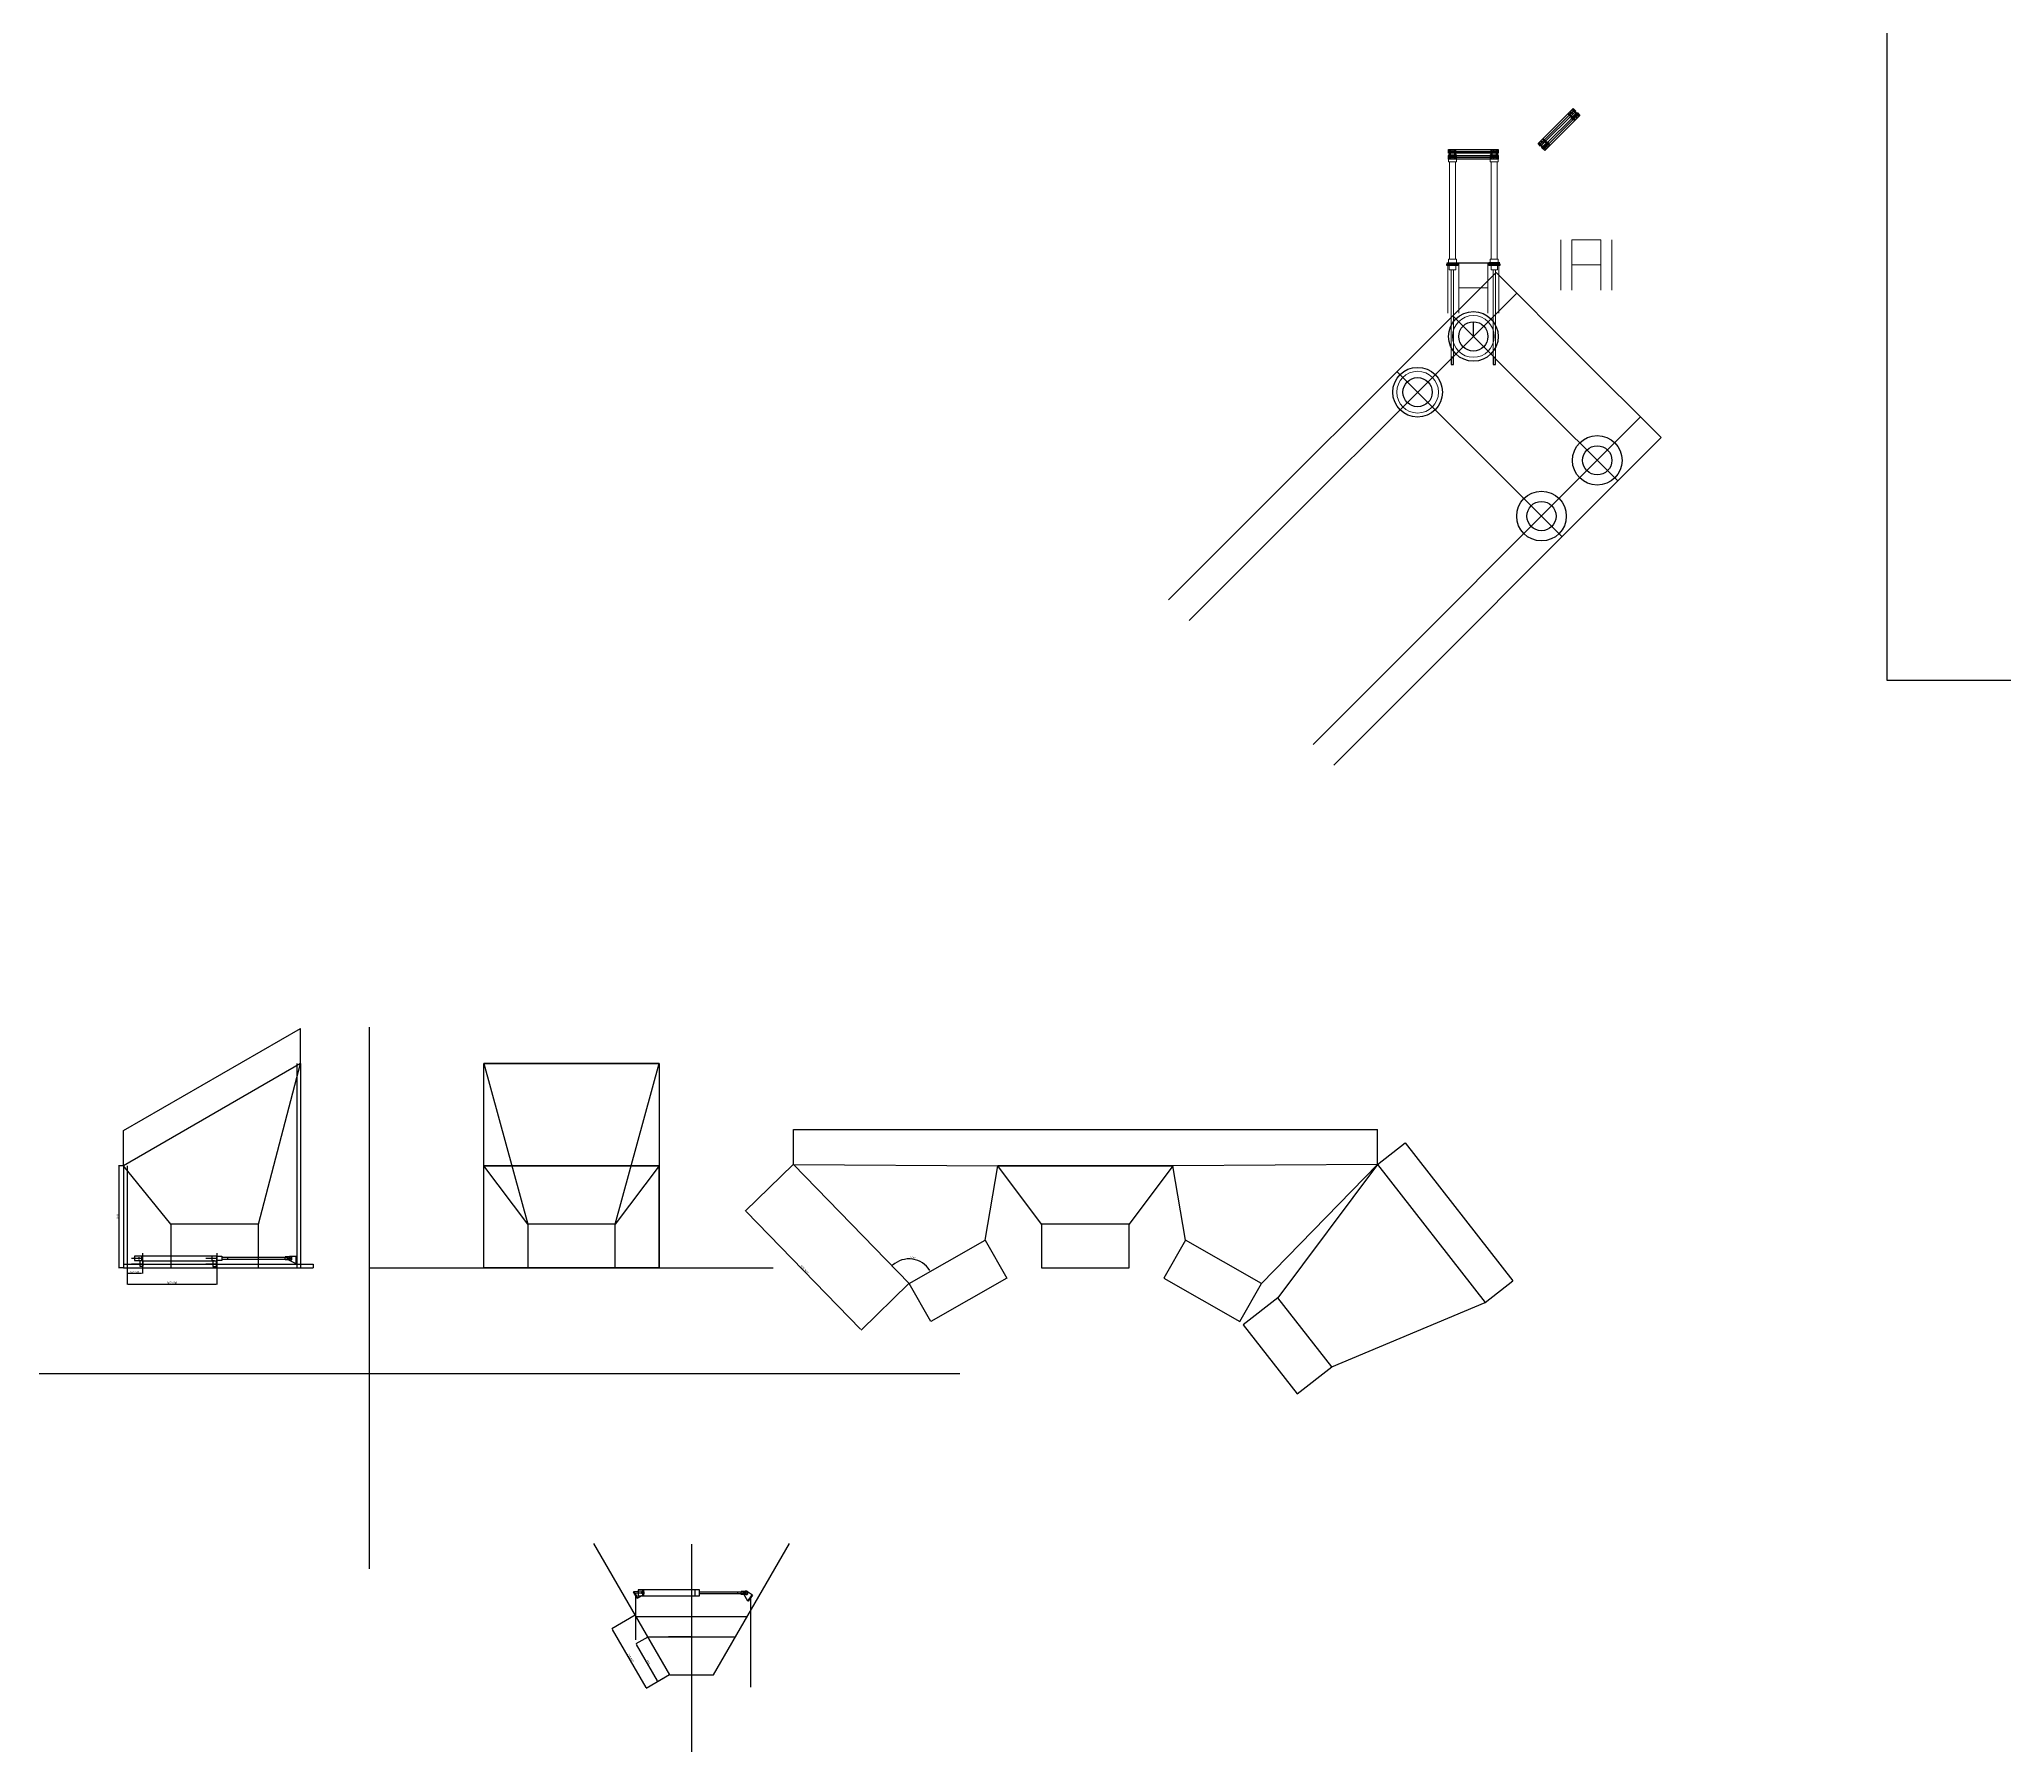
# Model space of a CAD drawing. Header units: millimetres. Extents: x -15418 to 43885, y -27590 to 23052.
# Drawn here: x 26148 to 32879, y -13684 to -7821 of the extents above; entities that cross this region are included whole.
import ezdxf

# ---------------------------------------------------------------- set-up
doc = ezdxf.new("R2010")
doc.units = ezdxf.units.MM
doc.header["$LTSCALE"] = 0.5
doc.layers.get('0').update_dxf_attribs({"lineweight": 5})
doc.layers.get('Defpoints').update_dxf_attribs({"color": 4})
for name, color, linetype in [('Layer1', 1, 'Continuous'), ('Layer2', 2, 'Continuous'), ('Layer3', 9, 'Continuous'), ('Layer4', 6, 'Continuous')]:
    doc.layers.add(name, color=color, linetype=linetype)
doc.layers.add('Layer9', color=3, linetype='Continuous', lineweight=5)
doc.dimstyles.new('ISO-25', dxfattribs={"dimtxt": 7, "dimasz": 3, "dimexe": 1, "dimexo": 1, "dimgap": 1, "dimtad": 1, "dimtoh": 1, "dimdec": 3, "dimdsep": 46, "dimtxsty": 'Standard', "dimcen": 2.5, "dimadec": 0, "dimazin": 0, "dimtfac": 1, "dimtdec": 3, "dimtmove": 0, "dimatfit": 3, "dimfxl": 1, "dimarcsym": 1})
pattern_1 = [(45, (6581.5736, -22894.24844), (-0.426562166, 0.426562166), [])]
pattern_2 = [(45, (6724.5736, -22894.24844), (-0.426562166, 0.426562166), [])]
pattern_3 = [(90, (24424.0869, -35818.13674), (-0.60325, 6e-17), [])]
pattern_4 = [(90, (24525.20316, -35717.0205), (-0.60325, 6e-17), [])]

# ---------------------------------------------------------------- blocks, each defined once
blk = doc.blocks.new('*D237')
at = {"layer": 'Defpoints', "color": 0, "transparency": 16777216}
for p in [(26449, -12015), (26501.9, -12015), (26501.9, -12045.8)]:
    blk.add_point(p, dxfattribs=at)
at = {"layer": 'Layer4', "color": 0, "lineweight": -2, "transparency": 16777216}
for p, q in [((26449, -12016), (26449, -12046.8)), ((26452, -12045.8), (26498.9, -12045.8)), ((26501.9, -12016), (26501.9, -12046.8))]:
    blk.add_line(p, q, dxfattribs=at)
at = {"layer": 'Layer4', "color": 0, "transparency": 16777216}
for points in [[(26452, -12045.3), (26452, -12046.3), (26449, -12045.8)], [(26498.9, -12045.3), (26498.9, -12046.3), (26501.9, -12045.8)]]:
    blk.add_solid(points, dxfattribs=at)
at = {"layer": 'Layer4', "color": 0, "transparency": 16777216, "insert": (26475.4, -12041.3), "char_height": 7, "attachment_point": 5}
blk.add_mtext('52.878', dxfattribs=at)
blk = doc.blocks.new('*D238')
at = {"layer": 'Defpoints', "color": 0, "transparency": 16777216}
for p in [(26449, -12015), (26756.7, -12015), (26756.7, -12083.3)]:
    blk.add_point(p, dxfattribs=at)
at = {"layer": 'Layer4', "color": 0, "lineweight": -2, "transparency": 16777216}
for p, q in [((26449, -12016), (26449, -12084.3)), ((26756.7, -12016), (26756.7, -12084.3)), ((26452, -12083.3), (26753.7, -12083.3))]:
    blk.add_line(p, q, dxfattribs=at)
at = {"layer": 'Layer4', "color": 0, "transparency": 16777216}
for points in [[(26452, -12082.8), (26452, -12083.8), (26449, -12083.3)], [(26753.7, -12082.8), (26753.7, -12083.8), (26756.7, -12083.3)]]:
    blk.add_solid(points, dxfattribs=at)
at = {"layer": 'Layer4', "color": 0, "transparency": 16777216, "insert": (26602.8, -12078.8), "char_height": 7, "attachment_point": 5}
blk.add_mtext('307.698', dxfattribs=at)
blk = doc.blocks.new('*D239')
at = {"layer": 'Defpoints', "color": 0, "transparency": 16777216}
for p in [(28189.8, -13216.8), (28109.9, -13263), (28307.6, -13420.9)]:
    blk.add_point(p, dxfattribs=at)
at = {"layer": 'Layer1', "color": 0, "lineweight": -2, "transparency": 16777216}
for p, q in [((28188.9, -13217.3), (28109, -13263.5)), ((28226.2, -13464.5), (28111.4, -13265.6)), ((28306.7, -13421.4), (28226.8, -13467.6))]:
    blk.add_line(p, q, dxfattribs=at)
at = {"layer": 'Layer1', "color": 0, "transparency": 16777216}
for points in [[(28111.8, -13265.3), (28110.9, -13265.8), (28109.9, -13263)], [(28226.6, -13464.2), (28225.8, -13464.7), (28227.7, -13467.1)]]:
    blk.add_solid(points, dxfattribs=at)
at = {"layer": 'Layer1', "color": 0, "transparency": 16777216, "insert": (28172.7, -13362.8), "char_height": 7, "attachment_point": 5, "rotation": 300}
blk.add_mtext('235.657', dxfattribs=at)
blk = doc.blocks.new('*D240')
at = {"layer": 'Defpoints', "color": 0, "transparency": 16777216}
for p in [(28191.7, -13314.6), (28232.6, -13291), (28307.6, -13420.9)]:
    blk.add_point(p, dxfattribs=at)
at = {"layer": 'Layer1', "color": 0, "lineweight": -2, "transparency": 16777216}
for p, q in [((28231.7, -13291.5), (28190.9, -13315.1)), ((28265.2, -13441.9), (28193.2, -13317.2)), ((28306.7, -13421.4), (28265.9, -13445))]:
    blk.add_line(p, q, dxfattribs=at)
at = {"layer": 'Layer1', "color": 0, "transparency": 16777216}
for points in [[(28193.7, -13317), (28192.8, -13317.5), (28191.7, -13314.6)], [(28265.7, -13441.7), (28264.8, -13442.2), (28266.7, -13444.5)]]:
    blk.add_solid(points, dxfattribs=at)
at = {"layer": 'Layer1', "color": 0, "transparency": 16777216, "insert": (28233.1, -13377.3), "char_height": 7, "attachment_point": 5, "rotation": 300}
blk.add_mtext('150', dxfattribs=at)
blk = doc.blocks.new('*D247')
at = {"layer": 'Defpoints', "color": 0, "transparency": 16777216}
for p in [(28730.5, -11673.2), (29126.8, -12080.5), (28963.1, -12239.8)]:
    blk.add_point(p, dxfattribs=at)
at = {"layer": 'Layer1', "color": 0, "lineweight": -2, "transparency": 16777216}
for p, q in [((28729.8, -11673.9), (28566, -11833.2)), ((28568.8, -11834.7), (28961, -12237.7)), ((29126.1, -12081.2), (28962.4, -12240.5))]:
    blk.add_line(p, q, dxfattribs=at)
at = {"layer": 'Layer1', "color": 0, "transparency": 16777216}
for points in [[(28569.2, -11834.3), (28568.5, -11835), (28566.8, -11832.5)], [(28961.4, -12237.3), (28960.6, -12238), (28963.1, -12239.8)]]:
    blk.add_solid(points, dxfattribs=at)
at = {"layer": 'Layer1', "color": 0, "transparency": 16777216, "insert": (28768.1, -12033), "char_height": 7, "attachment_point": 5, "rotation": 314.21902}
blk.add_mtext('568.313', dxfattribs=at)
blk = doc.blocks.new('*D248')
at = {"layer": 'Defpoints', "color": 0, "transparency": 16777216}
for p in [(28730.5, -11673.2), (29387.6, -11932.1), (29162.9, -12005), (29126.8, -12080.5), (29126.8, -12080.5)]:
    blk.add_point(p, dxfattribs=at)
at = {"layer": 'Layer1', "color": 0, "lineweight": -2, "transparency": 16777216}
blk.add_arc((29126.8, -12080.5), 83.7, 31.68897, 132.16423, dxfattribs=at)
at = {"layer": 'Layer1', "color": 0, "transparency": 16777216}
for points in [[(29071, -12018.8), (29070.3, -12018.1), (29068.5, -12020.5)], [(29198.5, -12036.3), (29197.6, -12036.8), (29199.6, -12039.1)]]:
    blk.add_solid(points, dxfattribs=at)
at = {"layer": 'Layer1', "color": 0, "transparency": 16777216, "insert": (29139.2, -11993.2), "char_height": 7, "attachment_point": 5, "rotation": 351.9266}
blk.add_mtext('105°', dxfattribs=at)
blk = doc.blocks.new('*D249')
at = {"layer": 'Defpoints', "color": 0, "transparency": 16777216}
for p in [(26436.3, -11677.7), (26421.1, -12027.7), (26436.3, -12027.7)]:
    blk.add_point(p, dxfattribs=at)
at = {"layer": 'Layer1', "color": 0, "lineweight": -2, "transparency": 16777216}
for p, q in [((26435.3, -11677.7), (26420.1, -11677.7)), ((26421.1, -11680.7), (26421.1, -12024.7)), ((26435.3, -12027.7), (26420.1, -12027.7))]:
    blk.add_line(p, q, dxfattribs=at)
at = {"layer": 'Layer1', "color": 0, "transparency": 16777216}
for points in [[(26420.6, -11680.7), (26421.6, -11680.7), (26421.1, -11677.7)], [(26420.6, -12024.7), (26421.6, -12024.7), (26421.1, -12027.7)]]:
    blk.add_solid(points, dxfattribs=at)
at = {"layer": 'Layer1', "color": 0, "transparency": 16777216, "insert": (26416.6, -11852.7), "char_height": 7, "attachment_point": 5, "rotation": 90}
blk.add_mtext('350', dxfattribs=at)

msp = doc.modelspace()

# ---------------------------------------------------------------- hatches: boundary and pattern name
at = {"layer": 'Layer1', "true_color": 0xf8d731, "transparency": 33554661}
h = msp.add_hatch(dxfattribs=at)
h.set_pattern_fill('ANSI31', color=40, scale=0.52, angle=90)
h.set_pattern_definition([(135, (41843.405, -36438.4603), (-1.1674333, -1.1674333), [])])
h.paths.add_polyline_path([(27029.7976, -12010.8749), (27028.2976, -12010.8749), (27028.2976, -12006.8749), (27029.7976, -12006.8749)])
h.paths.add_polyline_path([(27028.2976, -11990.7949), (27029.7976, -11990.7949), (27029.7976, -11994.7949), (27028.2976, -11994.7949)])
h = msp.add_hatch(dxfattribs=at)
h.set_pattern_fill('ANSI31', color=40, scale=0.52, angle=300)
h.set_pattern_definition([(345, (3142.0006, 609.6044), (0.42731024, 1.59474354), [])])
h.paths.add_polyline_path([(28184.7536, -13138.5014), (28186.0527, -13137.7514), (28188.0527, -13141.2155), (28186.7536, -13141.9655)])
h.paths.add_polyline_path([(28196.0927, -13155.1412), (28194.7936, -13155.8912), (28192.7936, -13152.4271), (28194.0927, -13151.6771)])
h = msp.add_hatch(dxfattribs=at)
h.set_pattern_fill('ANSI31', color=40, scale=0.52, angle=55.97360862)
h.set_pattern_definition([(100.9736086, (27185.8452, -41701.5318), (-1.62081141, -0.31427911), [])])
h.paths.add_polyline_path([(28577.6839, -13167.1196), (28576.4407, -13166.2802), (28578.679, -13162.9651), (28579.9222, -13163.8045)])
h.paths.add_polyline_path([(28587.677, -13149.6383), (28588.9202, -13150.4777), (28586.6819, -13153.7928), (28585.4387, -13152.9535)])
at = {"layer": 'Layer2', "transparency": 33554661}
h = msp.add_hatch(dxfattribs=at)
h.set_pattern_fill('ANSI31', color=256, scale=0.19, angle=45)
h.set_pattern_definition(pattern_4)
h.paths.add_polyline_path([(31400.0256, -8096.0467), (31401.4398, -8094.6324), (31395.783, -8088.9756), (31394.3688, -8090.3898)])
h.paths.add_polyline_path([(31413.8849, -8070.8737), (31412.4707, -8072.2879), (31418.1276, -8077.9447), (31419.5418, -8076.5305)])
h = msp.add_hatch(dxfattribs=at)
h.set_pattern_fill('ANSI31', color=256, scale=0.19, angle=45)
h.set_pattern_definition(pattern_4)
h.paths.add_polyline_path([(31398.371, -8086.3876), (31395.783, -8088.9756), (31401.4398, -8094.6324), (31404.0279, -8092.0444)])
h.paths.add_polyline_path([(31409.8827, -8074.8759), (31398.371, -8086.3876), (31404.0279, -8092.0444), (31407.6631, -8088.4091, -0.973679592), (31411.9043, -8084.168), (31415.5396, -8080.5327)])
h.paths.add_polyline_path([(31412.4707, -8072.2879), (31409.8827, -8074.8759), (31415.5396, -8080.5327), (31418.1276, -8077.9447)])
h = msp.add_hatch(dxfattribs=at)
h.set_pattern_fill('ANSI31', color=256, scale=0.19, angle=45)
h.set_pattern_definition(pattern_4)
h.paths.add_polyline_path([(31411.9043, -8084.168, 0.658577043), (31406.8403, -8086.3451, 0.191990183), (31407.6631, -8088.4091)])
h = msp.add_hatch(dxfattribs=at)
h.set_pattern_fill('ANSI31', color=256, scale=0.19, angle=45)
h.set_pattern_definition(pattern_3)
h.paths.add_polyline_path([(31298.9094, -8197.1629), (31300.3236, -8195.7487), (31294.6667, -8190.0919), (31293.2525, -8191.5061)])
h.paths.add_polyline_path([(31312.7687, -8171.9899), (31311.3544, -8173.4041), (31317.0113, -8179.061), (31318.4255, -8177.6468)])
h = msp.add_hatch(dxfattribs=at)
h.set_pattern_fill('ANSI31', color=256, scale=0.19, angle=45)
h.set_pattern_definition(pattern_3)
h.paths.add_polyline_path([(31297.2547, -8187.5038), (31294.6667, -8190.0919), (31300.3236, -8195.7487), (31302.9116, -8193.1607)])
h.paths.add_polyline_path([(31308.7664, -8175.9921), (31297.2547, -8187.5038), (31302.9116, -8193.1607), (31306.5469, -8189.5254, -0.973679592), (31310.788, -8185.2843), (31314.4233, -8181.649)])
h.paths.add_polyline_path([(31311.3544, -8173.4041), (31308.7664, -8175.9921), (31314.4233, -8181.649), (31317.0113, -8179.061)])
h = msp.add_hatch(dxfattribs=at)
h.set_pattern_fill('ANSI31', color=256, scale=0.19, angle=45)
h.set_pattern_definition(pattern_3)
h.paths.add_polyline_path([(31310.788, -8185.2843, 0.658577043), (31305.724, -8187.4614, 0.191990183), (31306.5469, -8189.5254)])
h = msp.add_hatch(dxfattribs=at)
h.set_pattern_fill('ANSI31', color=256, scale=0.19)
h.set_pattern_definition(pattern_1)
h.paths.add_polyline_path([(30973.785, -8224.5041), (30975.785, -8224.5041), (30975.785, -8216.5041), (30973.785, -8216.5041)])
h.paths.add_polyline_path([(31001.385, -8216.5041), (30999.385, -8216.5041), (30999.385, -8224.5041), (31001.385, -8224.5041)])
h = msp.add_hatch(dxfattribs=at)
h.set_pattern_fill('ANSI31', color=256, scale=0.19)
h.set_pattern_definition(pattern_1)
h.paths.add_polyline_path([(30979.445, -8216.5041), (30975.785, -8216.5041), (30975.785, -8224.5041), (30979.445, -8224.5041)])
h.paths.add_polyline_path([(30995.725, -8216.5041), (30979.445, -8216.5041), (30979.445, -8224.5041), (30984.5861, -8224.5041, -0.973679592), (30990.584, -8224.5041), (30995.725, -8224.5041)])
h.paths.add_polyline_path([(30999.385, -8216.5041), (30995.725, -8216.5041), (30995.725, -8224.5041), (30999.385, -8224.5041)])
h = msp.add_hatch(dxfattribs=at)
h.set_pattern_fill('ANSI31', color=256, scale=0.19)
h.set_pattern_definition(pattern_1)
h.paths.add_polyline_path([(30990.584, -8224.5041, 0.973679592), (30984.5861, -8224.5041)])
h = msp.add_hatch(dxfattribs=at)
h.set_pattern_fill('ANSI31', color=256, scale=0.19)
h.set_pattern_definition(pattern_2)
h.paths.add_polyline_path([(31116.785, -8224.5041), (31118.785, -8224.5041), (31118.785, -8216.5041), (31116.785, -8216.5041)])
h.paths.add_polyline_path([(31144.385, -8216.5041), (31142.385, -8216.5041), (31142.385, -8224.5041), (31144.385, -8224.5041)])
h = msp.add_hatch(dxfattribs=at)
h.set_pattern_fill('ANSI31', color=256, scale=0.19)
h.set_pattern_definition(pattern_2)
h.paths.add_polyline_path([(31122.445, -8216.5041), (31118.785, -8216.5041), (31118.785, -8224.5041), (31122.445, -8224.5041)])
h.paths.add_polyline_path([(31138.725, -8216.5041), (31122.445, -8216.5041), (31122.445, -8224.5041), (31127.5861, -8224.5041, -0.973679592), (31133.584, -8224.5041), (31138.725, -8224.5041)])
h.paths.add_polyline_path([(31142.385, -8216.5041), (31138.725, -8216.5041), (31138.725, -8224.5041), (31142.385, -8224.5041)])
h = msp.add_hatch(dxfattribs=at)
h.set_pattern_fill('ANSI31', color=256, scale=0.19)
h.set_pattern_definition(pattern_2)
h.paths.add_polyline_path([(31133.584, -8224.5041, 0.973679592), (31127.5861, -8224.5041)])

# ---------------------------------------------------------------- linework, layer by layer
at = {"transparency": 33554661}
for centre in [(31059.085, -8838.0041), (30868.1662, -9028.923)]:
    msp.add_circle(centre, 71.5, dxfattribs=at)
at = {"layer": 'Layer1', "transparency": 33554661}
for p, q in [((31280.577, -8177.75), (31400.7851, -8057.5418)), ((31285.0671, -8182.2401), (31404.6189, -8062.6882)), ((31409.7654, -8066.5221), (31289.5572, -8186.7302)), ((31294.2566, -8172.994), (31395.4294, -8071.9343)), ((31294.9878, -8192.1608), (31415.196, -8071.9526)), ((31399.7286, -8059.5458), (31383.0409, -8076.2335)), ((31385.6289, -8073.6455), (31408.1291, -8096.1456)), ((31394.3688, -8090.3898), (31413.8849, -8070.8737)), ((31419.6408, -8084.634), (31397.1406, -8062.1338)), ((31422.2288, -8082.0459), (31399.7286, -8059.5458)), ((31400.7851, -8057.5418), (31409.7654, -8066.5221)), ((31419.5418, -8076.5305), (31413.8849, -8070.8737)), ((31415.196, -8071.9526), (31424.1762, -8080.9329)), ((31299.4779, -8196.6509), (31419.0298, -8077.0991)), ((31424.1762, -8080.9329), (31303.9681, -8201.141)), ((31308.6674, -8187.4049), (31409.8403, -8086.3451)), ((31383.0409, -8076.2335), (31405.5411, -8098.7337)), ((31394.3688, -8090.3898), (31400.0256, -8096.0467)), ((31400.0256, -8096.0467), (31419.5418, -8076.5305)), ((31405.5411, -8098.7337), (31422.2288, -8082.0459)), ((30974.5491, -8197.8141), (31144.5491, -8197.8141)), ((30974.5491, -8210.5141), (30974.5491, -8197.8141)), ((30974.5491, -8204.1641), (31143.621, -8204.1641)), ((31144.5491, -8210.5141), (30974.5491, -8210.5141)), ((30975.785, -8198.4841), (30975.785, -8230.3041)), ((30999.385, -8198.4841), (30975.785, -8198.4841)), ((30979.445, -8198.4841), (30979.445, -8230.3041)), ((30987.585, -8204.1241), (31130.585, -8204.2041)), ((30995.725, -8230.3041), (30995.725, -8198.4841)), ((30999.385, -8230.3041), (30999.385, -8198.4841)), ((31118.785, -8198.4841), (31118.785, -8230.3041)), ((31142.385, -8198.4841), (31118.785, -8198.4841)), ((31122.445, -8198.4841), (31122.445, -8230.3041)), ((31138.725, -8230.3041), (31138.725, -8198.4841)), ((31142.385, -8230.3041), (31142.385, -8198.4841)), ((31144.5491, -8197.8141), (31144.5491, -8210.5141)), ((31289.5572, -8186.7302), (31280.577, -8177.75)), ((31298.6124, -8160.6621), (31281.9247, -8177.3498)), ((31281.9247, -8177.3498), (31304.4248, -8199.8499)), ((31284.5127, -8174.7618), (31307.0128, -8197.2619)), ((31293.2525, -8191.5061), (31312.7687, -8171.9899)), ((31293.2525, -8191.5061), (31298.9094, -8197.1629)), ((31303.9681, -8201.141), (31294.9878, -8192.1608)), ((31318.5245, -8185.7502), (31296.0244, -8163.2501)), ((31321.1125, -8183.1622), (31298.6124, -8160.6621)), ((31298.9094, -8197.1629), (31318.4255, -8177.6468)), ((31304.4248, -8199.8499), (31321.1125, -8183.1622)), ((31318.4255, -8177.6468), (31312.7687, -8171.9899)), ((30973.785, -8216.5041), (31001.385, -8216.5041)), ((30973.785, -8216.5041), (30973.785, -8224.5041)), ((30973.785, -8224.5041), (31001.385, -8224.5041)), ((30974.5491, -8218.1941), (31144.5491, -8218.1941)), ((30974.5491, -8230.8941), (30974.5491, -8218.1941)), ((30974.5491, -8224.5441), (31143.621, -8224.5441)), ((31144.5491, -8230.8941), (30974.5491, -8230.8941)), ((30975.785, -8230.3041), (30999.385, -8230.3041)), ((30987.585, -8224.5041), (31130.585, -8224.5841)), ((31001.385, -8224.5041), (31001.385, -8216.5041)), ((31116.785, -8216.5041), (31144.385, -8216.5041)), ((31116.785, -8216.5041), (31116.785, -8224.5041)), ((31116.785, -8224.5041), (31144.385, -8224.5041)), ((31118.785, -8230.3041), (31142.385, -8230.3041)), ((31144.385, -8224.5041), (31144.385, -8216.5041)), ((31144.5491, -8218.1941), (31144.5491, -8230.8941)), ((30968.835, -8585.8241), (31149.335, -8585.8241)), ((30968.835, -8589.5041), (31006.335, -8589.5041)), ((30968.835, -8595.5041), (30968.835, -8589.5041)), ((31006.335, -8595.5041), (30968.835, -8595.5041)), ((31006.335, -8589.5041), (31006.335, -8595.5041)), ((31111.835, -8589.5041), (31149.335, -8589.5041)), ((31111.835, -8595.5041), (31111.835, -8589.5041)), ((31149.335, -8595.5041), (31111.835, -8595.5041)), ((31149.335, -8589.5041), (31149.335, -8595.5041)), ((31136.8668, -8618.801), (30015.4334, -9740.2345)), ((31419.7095, -8901.6437), (31136.8668, -8618.801)), ((31207.5775, -8689.5117), (30086.144, -9810.9451)), ((31271.2171, -9050.1362), (30988.3744, -8767.2935)), ((31059.085, -8838.0041), (31059.085, -8788.0041)), ((30991.585, -8909.5041), (30983.585, -8909.5041)), ((30983.585, -8909.5041), (30983.585, -8934.5041)), ((30983.585, -8934.5041), (30991.585, -8934.5041)), ((30991.585, -8934.5041), (30991.585, -8909.5041)), ((31126.585, -8909.5041), (31126.585, -8934.5041)), ((31126.585, -8934.5041), (31134.585, -8934.5041)), ((31134.585, -8934.5041), (31134.585, -8909.5041)), ((31419.7095, -8901.6437), (31702.5522, -9184.4865)), ((31080.2983, -9241.055), (30797.4555, -8958.2123)), ((31271.2171, -9050.1362), (31554.0598, -9332.9789)), ((31631.8415, -9113.7758), (30510.4081, -10235.2092)), ((31702.5522, -9184.4865), (30581.1188, -10305.9199)), ((31080.2983, -9241.055), (31363.141, -9523.8977)), ((27278.0896, -11203.7726), (27278.0896, -13058.1258)), ((27029.7976, -11327.6549), (27029.7976, -12027.6549)), ((27042.4976, -11327.6549), (27042.4976, -12027.6549)), ((27670.775, -12027.6549), (27670.775, -11327.6549)), ((27670.775, -11327.6549), (28270.775, -11327.6549)), ((28270.775, -11327.6549), (28270.775, -12027.6549)), ((26436.2798, -11677.6549), (26436.2798, -12027.6549)), ((26448.9798, -11677.6549), (26448.9798, -12027.6549)), ((27670.775, -12027.6549), (27670.775, -11677.6549)), ((28270.775, -11677.6549), (27670.775, -11677.6549)), ((28270.775, -12027.6549), (28270.775, -11677.6549)), ((30030.4847, -11677.6549), (29430.4847, -11677.6549)), ((26436.2798, -12014.9549), (27086.4976, -12014.9549)), ((26436.2798, -12027.6549), (27086.4976, -12027.6549)), ((26474.8576, -11994.8289), (26486.8576, -11994.8289)), ((26474.8576, -11994.8289), (26489.8576, -11994.8289)), ((26999.3776, -11994.9549), (26999.3776, -11995.5349)), ((27028.2976, -12013.3349), (27003.3406, -12001.5162)), ((27029.7976, -11988.3349), (27005.6776, -11988.3349)), ((27028.2976, -12013.3349), (27028.2976, -11988.3349)), ((27029.7976, -11990.7949), (27028.2976, -11990.7949)), ((27029.7976, -11994.7949), (27028.2976, -11994.7949)), ((27029.7976, -12006.8749), (27028.2976, -12006.8749)), ((27029.7976, -12008.8749), (27028.2976, -12008.8749)), ((27029.7976, -12010.8749), (27028.2976, -12010.8749)), ((27029.7976, -12013.3349), (27028.2976, -12013.3349)), ((27029.7976, -11988.3349), (27029.7976, -12013.3349)), ((27086.4976, -12014.9549), (27086.4976, -12027.6549)), ((28270.775, -12027.6549), (27670.775, -12027.6549)), ((26148.4809, -12389.1104), (29300.6545, -12389.1104)), ((28307.6022, -13420.9304), (28047.8081, -12970.954)), ((28382.6022, -13684.2333), (28382.6022, -12973.8662)), ((28457.6022, -13420.9304), (28717.3962, -12970.954)), ((28183.5236, -13136.3709), (28184.8227, -13135.6209)), ((28196.0236, -13158.0216), (28183.5236, -13136.3709)), ((28184.7536, -13138.5014), (28186.0527, -13137.7514)), ((28184.8227, -13135.6209), (28212.3454, -13133.3778)), ((28184.8227, -13135.6209), (28197.3227, -13157.2716)), ((28185.7536, -13140.2334), (28187.0527, -13139.4834)), ((28186.7536, -13141.9655), (28188.0527, -13141.2155)), ((28189.7736, -13147.1963), (28189.7736, -13300.6394)), ((28191.4822, -13140.2285), (28215.6022, -13140.2285)), ((28192.7936, -13152.4271), (28194.0927, -13151.6771)), ((28194.7936, -13155.8912), (28196.0927, -13155.1412)), ((28196.0236, -13158.0216), (28216.9122, -13145.9616)), ((28219.0581, -13137.0785), (28218.7681, -13136.5762)), ((28409.6022, -13143.2285), (28409.6022, -13137.2285)), ((28539.6022, -13137.2285), (28539.6022, -13143.2285)), ((28560.3022, -13140.4285), (28560.3022, -13141.0085)), ((28575.0642, -13168.319), (28560.9938, -13144.5586)), ((28590.2967, -13148.4389), (28570.3066, -13134.942)), ((28575.0642, -13168.319), (28589.0536, -13147.5995)), ((28576.3074, -13169.1584), (28575.0642, -13168.319)), ((28590.2967, -13148.4389), (28576.3074, -13169.1584)), ((28577.6839, -13167.1196), (28576.4407, -13166.2802)), ((28578.8031, -13165.462), (28577.5599, -13164.6227)), ((28579.9222, -13163.8045), (28578.679, -13162.9651)), ((28583.302, -13158.7987), (28583.302, -13462.8549)), ((28586.6819, -13153.7928), (28585.4387, -13152.9535)), ((28588.9202, -13150.4777), (28587.677, -13149.6383)), ((28192.6022, -13221.7446), (28572.6022, -13221.7446)), ((28232.6022, -13291.0266), (28532.6022, -13291.0266)), ((28382.6022, -13291.0266), (28302.6022, -13291.0266)), ((28307.6022, -13420.9304), (28457.6022, -13420.9304))]:
    msp.add_line(p, q, dxfattribs=at)
msp.add_lwpolyline([(32476.0244, -7229.2117), (34849.6912, -7229.2117), (34849.6912, -10016.2623), (32476.0244, -10016.2623)], close=True, dxfattribs=at)
for centre, radius in [((31059.085, -8838.0041), 85), ((31059.085, -8838.0041), 50), ((30868.1662, -9028.923), 85), ((30868.1662, -9028.923), 50), ((31483.3491, -9262.2682), 85), ((31483.3491, -9262.2682), 50), ((31292.4303, -9453.187), 85), ((31292.4303, -9453.187), 50), ((26489.8576, -11994.8289), 3), ((27005.6776, -11994.9549), 3), ((28213.6022, -13140.2285), 3), ((28566.6022, -13140.4285), 3)]:
    msp.add_circle(centre, radius, dxfattribs=at)
for centre, start, end in [((27006.3104, -11995.2449), 95.23287528, 244.65942186), ((28212.9091, -13140.2938), 305.23287528, 94.65942186), ((28566.9644, -13141.023), 61.2064839, 210.63303048)]:
    msp.add_arc(centre, 6.9389, start, end, dxfattribs=at)
at = {"layer": 'Layer2', "transparency": 33554661}
for p, q in [((31396.3487, -8088.4099), (31411.905, -8072.8536)), ((31399.1771, -8091.2383), (31414.7335, -8075.682)), ((31402.0055, -8094.0668), (31417.5619, -8078.5104)), ((31402.0055, -8094.0668), (31417.5619, -8078.5104)), ((31417.5619, -8078.5104), (31402.0055, -8094.0668)), ((31295.2324, -8189.5262), (31310.7888, -8173.9698)), ((31298.0608, -8192.3546), (31313.6172, -8176.7982)), ((31300.8893, -8195.183), (31316.4456, -8179.6267)), ((31300.8893, -8195.183), (31316.4456, -8179.6267)), ((31316.4456, -8179.6267), (31300.8893, -8195.183)), ((30976.585, -8216.5041), (30998.585, -8216.5041)), ((30976.585, -8220.5041), (30998.585, -8220.5041)), ((30976.585, -8224.5041), (30998.585, -8224.5041)), ((30976.585, -8224.5041), (30998.585, -8224.5041)), ((30998.585, -8224.5041), (30976.585, -8224.5041)), ((31119.585, -8216.5041), (31141.585, -8216.5041)), ((31119.585, -8220.5041), (31141.585, -8220.5041)), ((31119.585, -8224.5041), (31141.585, -8224.5041)), ((31119.585, -8224.5041), (31141.585, -8224.5041)), ((31141.585, -8224.5041), (31119.585, -8224.5041)), ((26501.8576, -11987.0289), (26474.8576, -11987.0289)), ((26474.8576, -11987.0289), (26474.8576, -12002.6289)), ((26474.8576, -11994.8289), (26474.8576, -11992.0289)), ((26474.8576, -11997.6289), (26474.8576, -11997.6289)), ((26474.8576, -12002.6289), (26501.8576, -12002.6289)), ((26474.8576, -12002.6289), (26492.8576, -12002.6289)), ((26492.8576, -12002.6289), (26492.8576, -12021.6289)), ((26492.8576, -12021.6289), (26504.5576, -12021.6289)), ((26498.0776, -11987.2049), (26498.0776, -12002.7049)), ((26501.8576, -12003.5789), (26501.8576, -11986.0789)), ((26501.8576, -11986.0789), (26741.0072, -11986.0789)), ((26501.8576, -11994.8289), (26501.8576, -11987.0289)), ((26501.8576, -12003.5789), (26740.8576, -12003.5789)), ((26504.5576, -12021.6289), (26504.5576, -12003.5789)), ((26740.8576, -12003.5789), (26740.8576, -11986.0789)), ((26740.8576, -12003.5789), (26756.6776, -12003.5789)), ((26741.0072, -11986.0789), (26750.8576, -11986.0789)), ((26748.7676, -12003.5789), (26742.9176, -12003.5789)), ((26742.9176, -12003.5789), (26742.9176, -12022.5789)), ((26742.9176, -12022.5789), (26754.6176, -12022.5789)), ((26748.7676, -12003.5789), (26754.6176, -12003.5789)), ((26750.8576, -11986.0789), (26756.6776, -11986.0789)), ((26754.6176, -12003.5789), (26754.6176, -12022.5789)), ((26756.6776, -12003.6622), (26756.6776, -11986.2476)), ((26756.6776, -11994.9549), (26756.6776, -11987.2049)), ((26756.6776, -11987.2049), (26773.6776, -11987.2049)), ((26773.6776, -12002.7049), (26756.6776, -12002.7049)), ((26773.6776, -11987.2049), (26773.6776, -12002.7049)), ((26793.6776, -11997.7549), (26793.6776, -11992.1549)), ((28409.6022, -13130.2285), (28199.6022, -13130.2285)), ((28199.6022, -13130.2285), (28199.6022, -13150.2285)), ((28199.6022, -13150.2285), (28409.6022, -13150.2285)), ((28213.6022, -13130.2285), (28213.6022, -13150.2285)), ((28215.6022, -13130.2285), (28215.6022, -13150.2285)), ((28217.6022, -13130.2285), (28217.6022, -13150.2285)), ((28394.6022, -13150.2285), (28394.6022, -13130.2285)), ((28409.6022, -13150.2285), (28409.6022, -13130.2285)), ((28409.6022, -13137.2285), (28539.6022, -13137.2285)), ((28539.6022, -13143.2285), (28409.6022, -13143.2285)), ((28539.6022, -13137.2285), (28559.6022, -13137.2285)), ((28559.6022, -13143.2285), (28539.6022, -13143.2285)), ((28559.6022, -13137.2285), (28559.6022, -13143.2285)), ((28559.6022, -13137.2285), (28559.6022, -13143.2285))]:
    msp.add_line(p, q, dxfattribs=at)
for centre in [(31395.4294, -8071.9343), (31409.8403, -8086.3451), (30987.585, -8204.2041), (31130.585, -8204.2041), (31294.3132, -8173.0506), (31308.724, -8187.4614), (30987.585, -8224.5841), (31130.585, -8224.5841)]:
    msp.add_circle(centre, 3, dxfattribs=at)
at = {"layer": 'Layer3', "transparency": 33554661}
msp.add_line((27278.0896, -12027.6549), (28661.4534, -12027.6549), dxfattribs=at)
at = {"layer": 'Layer4', "transparency": 33554661}
for p, q in [((31149.335, -8585.8241), (31111.835, -8585.8241)), ((26436.2798, -11557.6549), (27042.4976, -11207.6549)), ((27042.4976, -11327.6549), (27042.4976, -11207.6549)), ((27042.4976, -11327.6549), (26436.2798, -11677.6549)), ((26899.3887, -11877.6549), (27042.4976, -11327.6549)), ((28270.775, -11327.6549), (27670.775, -11327.6549)), ((27670.775, -11327.6549), (27820.775, -11877.6549)), ((28120.775, -11877.6549), (28270.775, -11327.6549)), ((26436.2798, -11677.6549), (26436.2798, -11557.6549)), ((28730.499, -11673.1856), (28730.499, -11553.1856)), ((28730.499, -11553.1856), (30730.4705, -11553.1856)), ((30730.4705, -11673.1856), (30730.4705, -11553.1856)), ((30730.4705, -11673.1856), (30825.0324, -11599.3071)), ((30825.0324, -11599.3071), (31194.4251, -12072.1168)), ((26599.3887, -11877.6549), (26436.2798, -11677.6549)), ((27820.775, -11877.6549), (27670.775, -11677.6549)), ((27670.775, -11677.6549), (28270.775, -11677.6549)), ((28270.775, -11677.6549), (28120.775, -11877.6549)), ((29126.8425, -12080.484), (28730.499, -11673.1856)), ((28730.499, -11673.1856), (29430.4847, -11677.6549)), ((29387.6026, -11932.1458), (29430.4847, -11677.6549)), ((29580.4847, -11877.6549), (29430.4847, -11677.6549)), ((29430.4847, -11677.6549), (30030.4847, -11677.6549)), ((30030.4847, -11677.6549), (29880.4847, -11877.6549)), ((30730.4705, -11673.1856), (30030.4847, -11677.6549)), ((30073.3669, -11932.1458), (30030.4847, -11677.6549)), ((30334.1269, -12080.484), (30730.4705, -11673.1856)), ((30730.4705, -11673.1856), (30389.4097, -12129.998)), ((30730.4705, -11673.1856), (31099.8631, -12145.9953)), ((26899.3887, -11877.6549), (26599.3887, -11877.6549)), ((26599.3887, -11877.6549), (26599.3887, -12027.6549)), ((26899.3887, -12027.6549), (26899.3887, -11877.6549)), ((28120.775, -11877.6549), (27820.775, -11877.6549)), ((27820.775, -11877.6549), (27820.775, -12027.6549)), ((28120.775, -12027.6549), (28120.775, -11877.6549)), ((29880.4847, -11877.6549), (29580.4847, -11877.6549)), ((29580.4847, -11877.6549), (29580.4847, -12027.6549)), ((29880.4847, -12027.6549), (29880.4847, -11877.6549)), ((26501.8576, -11977.4549), (26501.8576, -12014.9549)), ((26756.6776, -11977.4549), (26756.6776, -12014.9549)), ((29126.8425, -12080.484), (29387.6026, -11932.1458)), ((29387.6026, -11932.1458), (29461.7716, -12062.5258)), ((30073.3669, -11932.1458), (29999.1978, -12062.5258)), ((30334.1269, -12080.484), (30073.3669, -11932.1458)), ((26501.8576, -11994.9549), (26464.3576, -11994.9549)), ((26501.8576, -12014.9549), (26464.3576, -12014.9549)), ((26756.6776, -11994.9549), (26719.1776, -11994.9549)), ((26756.6776, -12014.9549), (26719.1776, -12014.9549)), ((26998.6776, -11991.7549), (26773.6776, -11991.7549)), ((26773.6776, -11997.7549), (26998.6776, -11997.7549)), ((27005.6776, -11989.9549), (26990.6776, -11989.9549)), ((26990.6776, -11999.9549), (26990.6776, -11989.9549)), ((27005.6776, -11999.9549), (26990.6776, -11999.9549)), ((26998.6776, -11997.7549), (26998.6776, -11991.7549)), ((27011.5276, -11989.9549), (27005.6776, -11989.9549)), ((27005.6776, -11999.9549), (27011.5276, -11999.9549)), ((27013.6776, -11997.8049), (27013.6776, -11992.1049)), ((27820.775, -12027.6549), (28120.775, -12027.6549)), ((29580.4847, -12027.6549), (29880.4847, -12027.6549)), ((29201.0116, -12210.864), (29126.8425, -12080.484)), ((29461.7716, -12062.5258), (29201.0116, -12210.864)), ((29999.1978, -12062.5258), (30259.9579, -12210.864)), ((30259.9579, -12210.864), (30334.1269, -12080.484)), ((31099.8631, -12145.9953), (31194.4251, -12072.1168)), ((30389.4097, -12129.998), (30271.2073, -12222.3462)), ((30574.106, -12366.4029), (30389.4097, -12129.998)), ((30574.106, -12366.4029), (31099.8631, -12145.9953)), ((30271.2073, -12222.3462), (30455.9036, -12458.751)), ((30455.9036, -12458.751), (30574.106, -12366.4029)), ((28566.6022, -13135.4285), (28551.6022, -13135.4285)), ((28551.6022, -13145.4285), (28551.6022, -13135.4285)), ((28566.6022, -13145.4285), (28551.6022, -13145.4285)), ((28559.6022, -13143.2285), (28559.6022, -13137.2285)), ((28572.4522, -13135.4285), (28566.6022, -13135.4285)), ((28566.6022, -13145.4285), (28572.4522, -13145.4285)), ((28574.6022, -13143.2785), (28574.6022, -13137.5785))]:
    msp.add_line(p, q, dxfattribs=at)
for centre in [(27005.6776, -11994.9549), (28213.6022, -13140.2285), (28566.6022, -13140.4285)]:
    msp.add_circle(centre, 3, dxfattribs=at)
for centre, start, end in [((27011.5276, -11992.1049), 0, 90), ((27011.5276, -11997.8049), 270, 0), ((28572.4522, -13137.5785), 0, 90), ((28572.4522, -13143.2785), 270, 0)]:
    msp.add_arc(centre, 2.15, start, end, dxfattribs=at)
at = {"layer": 'Layer9', "transparency": 33554661}
for p, q in [((31387.8634, -8079.9246), (31403.4197, -8064.3683)), ((31392.8131, -8074.9749), (31398.47, -8069.318)), ((31403.4197, -8064.3683), (31417.5619, -8078.5104)), ((31402.0055, -8094.0668), (31387.8634, -8079.9246)), ((31400.2378, -8095.8345), (31419.3296, -8076.7426)), ((31417.5619, -8078.5104), (31402.0055, -8094.0668)), ((30976.585, -8204.5041), (30998.585, -8204.5041)), ((30976.585, -8224.5041), (30976.585, -8204.5041)), ((30983.585, -8204.5041), (30991.585, -8204.5041)), ((30998.585, -8204.5041), (30998.585, -8224.5041)), ((31119.585, -8204.5041), (31141.585, -8204.5041)), ((31119.585, -8224.5041), (31119.585, -8204.5041)), ((31126.585, -8204.5041), (31134.585, -8204.5041)), ((31141.585, -8204.5041), (31141.585, -8224.5041)), ((31286.7471, -8181.0409), (31302.3035, -8165.4845)), ((31300.8893, -8195.183), (31286.7471, -8181.0409)), ((31291.6969, -8176.0911), (31297.3537, -8170.4343)), ((31299.1215, -8196.9508), (31318.2134, -8177.8589)), ((31316.4456, -8179.6267), (31300.8893, -8195.183)), ((31302.3035, -8165.4845), (31316.4456, -8179.6267)), ((30974.085, -8224.5041), (31001.085, -8224.5041)), ((30974.085, -8240.5041), (30974.085, -8224.5041)), ((31001.085, -8240.5041), (30974.085, -8240.5041)), ((30998.585, -8224.5041), (30976.585, -8224.5041)), ((30977.585, -8240.5041), (30977.585, -8573.5041)), ((30997.585, -8573.5041), (30997.585, -8240.5041)), ((31001.085, -8224.5041), (31001.085, -8240.5041)), ((31117.085, -8224.5041), (31144.085, -8224.5041)), ((31117.085, -8240.5041), (31117.085, -8224.5041)), ((31144.085, -8240.5041), (31117.085, -8240.5041)), ((31141.585, -8224.5041), (31119.585, -8224.5041)), ((31120.585, -8240.5041), (31120.585, -8573.5041)), ((31140.585, -8573.5041), (31140.585, -8240.5041)), ((31144.085, -8224.5041), (31144.085, -8240.5041)), ((31358.8212, -8507.0507), (31358.8212, -8679.0507)), ((31396.3212, -8507.0507), (31396.3212, -8679.0507)), ((31396.3212, -8507.0507), (31495.5912, -8507.0507)), ((31495.5912, -8507.0507), (31495.5912, -8679.0507)), ((31533.0912, -8507.0507), (31533.0912, -8679.0507)), ((30971.95, -8585.8241), (30971.95, -8757.8241)), ((31001.085, -8573.5041), (30974.085, -8573.5041)), ((30974.085, -8573.5041), (30974.085, -8589.5041)), ((30974.085, -8589.5041), (31001.085, -8589.5041)), ((30998.585, -8589.5041), (30976.585, -8589.5041)), ((30976.585, -8589.5041), (30976.585, -8609.5041)), ((30976.585, -8609.5041), (30998.585, -8609.5041)), ((30983.585, -8909.5041), (30983.585, -8609.5041)), ((30983.585, -8609.5041), (30991.585, -8609.5041)), ((30991.585, -8609.5041), (30991.585, -8909.5041)), ((30998.585, -8609.5041), (30998.585, -8589.5041)), ((31001.085, -8589.5041), (31001.085, -8573.5041)), ((31009.45, -8585.8241), (31009.45, -8757.8241)), ((31009.45, -8585.8241), (31108.72, -8585.8241)), ((31108.72, -8585.8241), (31108.72, -8757.8241)), ((31144.085, -8573.5041), (31117.085, -8573.5041)), ((31117.085, -8573.5041), (31117.085, -8589.5041)), ((31117.085, -8589.5041), (31144.085, -8589.5041)), ((31141.585, -8589.5041), (31119.585, -8589.5041)), ((31119.585, -8589.5041), (31119.585, -8609.5041)), ((31119.585, -8609.5041), (31141.585, -8609.5041)), ((31126.585, -8909.5041), (31126.585, -8609.5041)), ((31126.585, -8609.5041), (31134.585, -8609.5041)), ((31134.585, -8609.5041), (31134.585, -8909.5041)), ((31141.585, -8609.5041), (31141.585, -8589.5041)), ((31144.085, -8589.5041), (31144.085, -8573.5041)), ((31146.22, -8585.8241), (31146.22, -8757.8241)), ((31396.3212, -8593.0507), (31495.5912, -8593.0507)), ((31009.45, -8671.8241), (31108.72, -8671.8241)), ((30991.585, -8909.5041), (30983.585, -8909.5041)), ((31134.585, -8909.5041), (31126.585, -8909.5041)), ((28213.1022, -13140.2285), (28215.6022, -13140.2285))]:
    msp.add_line(p, q, dxfattribs=at)

# ---------------------------------------------------------------- dimensions: what is measured, and where the dimension line sits
at = {"layer": 'Layer1', "transparency": 33554661}
dim = msp.add_linear_dim(base=(26421.1224, -12027.6549), p1=(26436.2798, -11677.6549), p2=(26436.2798, -12027.6549), angle=90, dimstyle='ISO-25', dxfattribs=at)
dim.commit()
dim.dimension.update_dxf_attribs({"geometry": '*D249', "text_midpoint": (26416.6224, -11852.6549)})
for p1, p2, distance, picture, middle in [((28730.499, -11673.1856), (29126.8425, -12080.484), -228.4815, '*D247', (28768.1479, -12033.0402)), ((28307.6022, -13420.9304), (28189.7736, -13216.8454), 92.2647, '*D239', (28172.6814, -13362.7703)), ((28307.6022, -13420.9304), (28232.6022, -13291.0266), 47.2091, '*D240', (28233.115, -13377.3331))]:
    dim = msp.add_aligned_dim(p1=p1, p2=p2, distance=distance, dimstyle='ISO-25', dxfattribs=at)
    dim.commit()
    dim.dimension.update_dxf_attribs({"geometry": picture, "text_midpoint": middle})
dim = msp.add_angular_dim_2l(base=(29162.8631, -12004.9796), line1=((29126.8425, -12080.484), (29387.6026, -11932.1458)), line2=((29126.8425, -12080.484), (28730.499, -11673.1856)), dimstyle='ISO-25', dxfattribs=at)
dim.commit()
dim.dimension.update_dxf_attribs({"geometry": '*D248', "text_midpoint": (29139.2234, -11993.2013)})
at = {"layer": 'Layer4', "transparency": 33554661}
for base, p2, picture, middle in [((26501.8576, -12045.7739), (26501.8576, -12014.9549), '*D237', (26475.4187, -12041.2739)), ((26756.6776, -12083.3029), (26756.6776, -12014.9549), '*D238', (26602.8287, -12078.8029))]:
    dim = msp.add_linear_dim(base=base, p1=(26448.9798, -12014.9549), p2=p2, dimstyle='ISO-25', dxfattribs=at)
    dim.commit()
    dim.dimension.update_dxf_attribs({"geometry": picture, "text_midpoint": middle})

doc.saveas('drawing.dxf')
